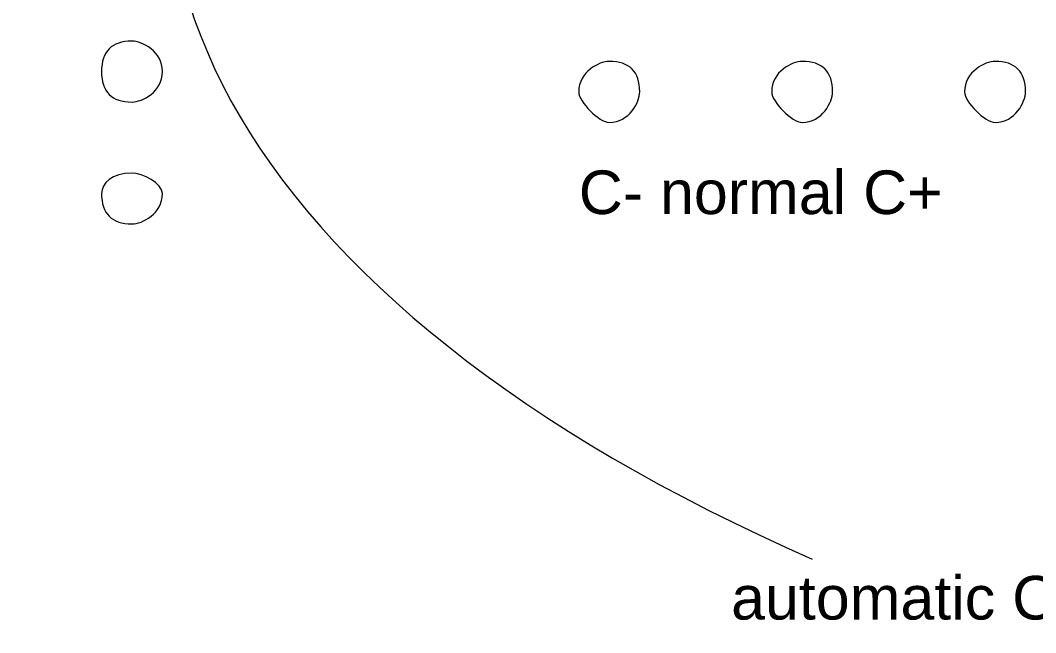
# Model space of a CAD drawing. Header units: millimetres. Extents: x 1004 to 59588, y 686 to 38112.
# Drawn here: x 16375 to 16433.8, y 2716.2 to 2751.7 of the extents above; entities that cross this region are included whole.
import ezdxf

# ---------------------------------------------------------------- set-up
doc = ezdxf.new("R2010")
doc.units = ezdxf.units.MM
doc.layers.add('PDF14_Geometry', color=7, linetype='Continuous')
doc.layers.add('PDF14_Text', color=7, linetype='Continuous')
doc.styles.add('PDF Arial', font='arial.ttf')

msp = doc.modelspace()

# ---------------------------------------------------------------- linework, layer by layer
at = {"layer": 'PDF14_Geometry', "lineweight": 0}
for points in [[(16389.668, 2777.519), (16374.962, 2757.519), (16387.315, 2735.166), (16420.845, 2720.46)], [(16381.433, 2750.46), (16380.256, 2750.46), (16379.668, 2749.872), (16379.668, 2748.696)], [(16383.198, 2748.696), (16383.198, 2749.872), (16382.021, 2750.46), (16381.433, 2750.46)], [(16409.08, 2749.284), (16408.492, 2749.284), (16407.315, 2748.696), (16407.315, 2747.519)], [(16410.845, 2747.519), (16410.845, 2748.696), (16410.256, 2749.284), (16409.08, 2749.284)], [(16420.256, 2749.284), (16419.668, 2749.284), (16418.492, 2748.696), (16418.492, 2747.519)], [(16422.021, 2747.519), (16422.021, 2748.696), (16421.433, 2749.284), (16420.256, 2749.284)], [(16431.433, 2749.284), (16430.845, 2749.284), (16429.668, 2748.696), (16429.668, 2747.519)], [(16433.198, 2747.519), (16433.198, 2748.696), (16432.609, 2749.284), (16431.433, 2749.284)], [(16379.668, 2748.696), (16379.668, 2747.519), (16380.256, 2746.931), (16381.433, 2746.931)], [(16381.433, 2746.931), (16382.021, 2746.931), (16383.198, 2747.519), (16383.198, 2748.696)], [(16407.315, 2747.519), (16407.315, 2746.931), (16408.492, 2745.755), (16409.08, 2745.755)], [(16409.08, 2745.755), (16410.256, 2745.755), (16410.845, 2746.931), (16410.845, 2747.519)], [(16418.492, 2747.519), (16418.492, 2746.931), (16419.668, 2745.755), (16420.256, 2745.755)], [(16420.256, 2745.755), (16421.433, 2745.755), (16422.021, 2746.931), (16422.021, 2747.519)], [(16429.668, 2747.519), (16429.668, 2746.931), (16430.845, 2745.755), (16431.433, 2745.755)], [(16431.433, 2745.755), (16432.609, 2745.755), (16433.198, 2746.931), (16433.198, 2747.519)], [(16381.433, 2742.813), (16380.256, 2742.813), (16379.668, 2742.225), (16379.668, 2741.637)], [(16383.198, 2741.637), (16383.198, 2742.225), (16382.021, 2742.813), (16381.433, 2742.813)], [(16379.668, 2741.637), (16379.668, 2740.46), (16380.256, 2739.872), (16381.433, 2739.872)], [(16381.433, 2739.872), (16382.021, 2739.872), (16383.198, 2740.46), (16383.198, 2741.637)]]:
    msp.add_open_spline(points, degree=3, dxfattribs=at)

# ---------------------------------------------------------------- texts
at = {"layer": 'PDF14_Text', "char_height": 2.52642, "attachment_point": 7, "style": 'PDF Arial'}
for s, insert in [('C- normal C+', (16407.318, 2740.407)), ('automatic C/K setting', (16416.141, 2716.202))]:
    msp.add_mtext(s, dxfattribs=dict(at, insert=insert))

doc.saveas('drawing.dxf')
